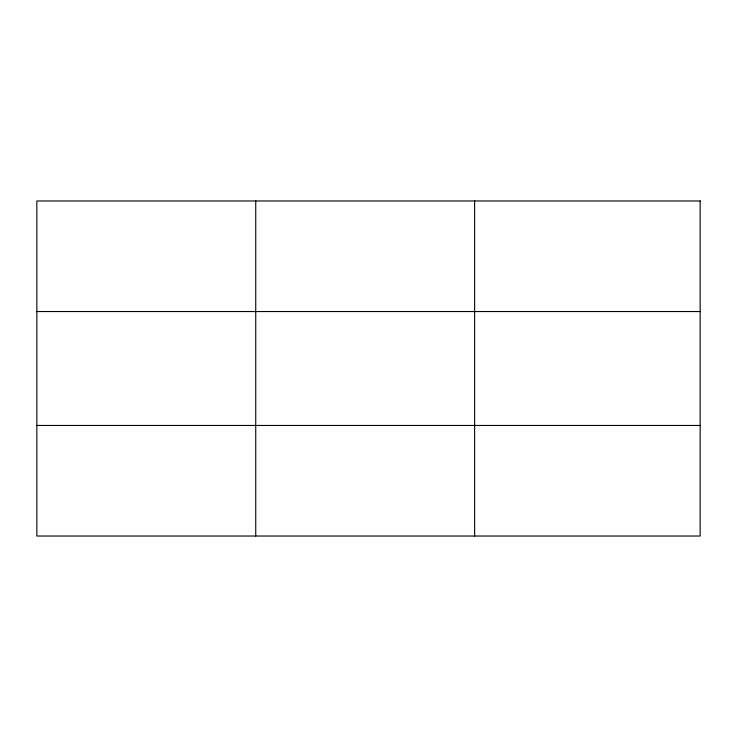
<?xml version="1.0" encoding="UTF-8"?>
<svg xmlns="http://www.w3.org/2000/svg" width="737" height="737" viewBox="0 0 737 737"><rect width="100%" height="100%" fill="white"/><g stroke="black" fill="none" stroke-linecap="round" stroke-linejoin="round"><path stroke-width="1.11" d="M255.739 536.029L255.739 200.971M474.628 536.029L474.628 200.971M36.85 311.539L700.15 311.539M36.85 425.461L700.15 425.461M700.15 200.971L700.15 536.029L36.85 536.029L36.85 200.971L700.15 200.971"/></g></svg>
